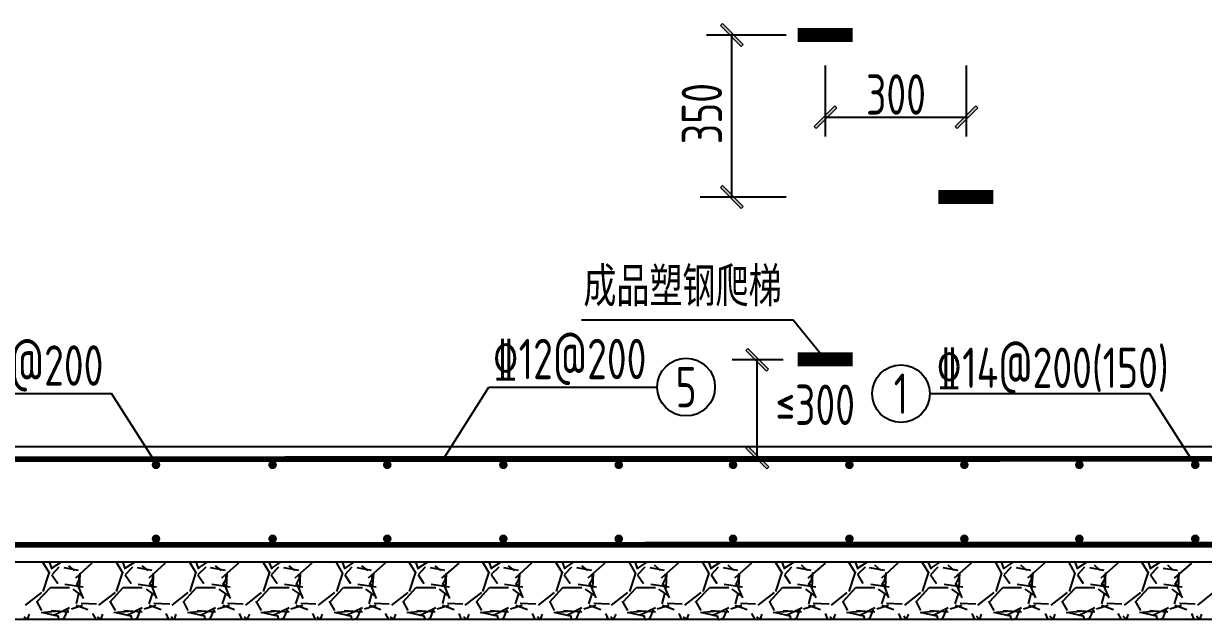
# Model space of a CAD drawing. Extents: x 2969 to 3809, y -1283 to -33.
# Drawn here: x 3480.2 to 3582.5, y -539.2 to -487.5 of the extents above; entities that cross this region are included whole.
import ezdxf
from ezdxf.enums import TextEntityAlignment as Align

# ---------------------------------------------------------------- set-up
doc = ezdxf.new("R2010")
doc.units = 0
doc.header["$LTSCALE"] = 10
for name, color, linetype in [('填充', 8, 'Continuous'), ('尺寸标注', 1, 'Continuous'), ('文字', 3, 'Continuous'), ('标注引线', 3, 'Continuous'), ('爬梯', 4, 'Continuous'), ('轮廓', 7, 'Continuous'), ('钢筋', 4, 'Continuous')]:
    doc.layers.add(name, color=color, linetype=linetype)
doc.styles.add('GJ', font='tssdeng.shx', dxfattribs={"width": 0.75, "bigfont": 'hztxt.shx'})
doc.styles.add('HZTXT', font='仿宋_GB2312_0.ttf', dxfattribs={"width": 0.6, "height": 1.25})

# ---------------------------------------------------------------- blocks, each defined once
blk = doc.blocks.new('K-建筑标记')
at = {"lineweight": 5}
blk.add_hatch(color=256, dxfattribs=at).paths.add_polyline_path([(0.97, 0.8), (0.8, 0.97), (-0.97, -0.8), (-0.8, -0.97)])
blk.add_lwpolyline([(-0.8, -0.97), (-0.97, -0.8), (0.8, 0.97), (0.97, 0.8)], close=True, dxfattribs=at)
blk.add_lwpolyline([(0.09, -0.09), (-0.09, 0.09)], dxfattribs=at)

msp = doc.modelspace()

# ---------------------------------------------------------------- hatches: boundary and pattern name
at = {"layer": '钢筋'}
for points in [[(3491.325, -525.774, 1), (3492.074, -525.774, 1)], [(3501.437, -525.774, 1), (3502.185, -525.774, 1)], [(3511.379, -525.774, 1), (3512.128, -525.774, 1)], [(3521.445, -525.774, 1), (3522.193, -525.774, 1)], [(3531.453, -525.774, 1), (3532.201, -525.774, 1)], [(3541.362, -525.774, 1), (3542.11, -525.774, 1)], [(3551.451, -525.774, 1), (3552.199, -525.774, 1)], [(3561.419, -525.774, 1), (3562.167, -525.774, 1)], [(3571.388, -525.774, 1), (3572.136, -525.774, 1)], [(3581.44, -525.774, 1), (3582.188, -525.774, 1)], [(3491.325, -532.189, 1), (3492.074, -532.189, 1)], [(3501.437, -532.189, 1), (3502.185, -532.189, 1)], [(3511.379, -532.189, 1), (3512.128, -532.189, 1)], [(3521.445, -532.189, 1), (3522.193, -532.189, 1)], [(3531.453, -532.189, 1), (3532.201, -532.189, 1)], [(3541.362, -532.189, 1), (3542.11, -532.189, 1)], [(3551.451, -532.189, 1), (3552.199, -532.189, 1)], [(3561.419, -532.189, 1), (3562.167, -532.189, 1)], [(3571.388, -532.189, 1), (3572.136, -532.189, 1)], [(3581.44, -532.189, 1), (3582.188, -532.189, 1)]]:
    msp.add_hatch(color=256, dxfattribs=at).paths.add_polyline_path(points)

# ---------------------------------------------------------------- linework, layer by layer
at = {"layer": '填充'}
for points in [[(3482.49, -535.207), (3481.871, -534.184)], [(3482.156, -534.184), (3482.038, -534.248)], [(3482.433, -534.184), (3482.665, -534.809)], [(3482.611, -534.756), (3483.519, -534.184)], [(3483.288, -534.646), (3482.665, -535.32)], [(3484.993, -534.923), (3483.739, -534.699)], [(3484.647, -534.923), (3484.138, -534.524)], [(3486.132, -534.301), (3484.715, -535.604)], [(3488.856, -535.207), (3488.237, -534.184)], [(3488.514, -534.184), (3488.4, -534.248)], [(3488.799, -534.184), (3489.03, -534.809)], [(3488.966, -534.756), (3489.885, -534.184)], [(3489.653, -534.646), (3489.03, -535.32)], [(3491.359, -534.923), (3490.105, -534.699)], [(3491.013, -534.923), (3490.504, -534.524)], [(3492.498, -534.301), (3491.07, -535.604)], [(3495.221, -535.207), (3494.602, -534.184)], [(3494.879, -534.184), (3494.765, -534.248)], [(3495.164, -534.184), (3495.388, -534.809)], [(3495.331, -534.756), (3496.186, -534.184)], [(3496.019, -534.646), (3495.331, -535.32)], [(3497.724, -534.923), (3496.418, -534.699)], [(3497.379, -534.923), (3496.87, -534.524)], [(3498.852, -534.301), (3497.379, -535.604)], [(3501.587, -535.207), (3500.956, -534.184)], [(3501.188, -534.184), (3501.131, -534.248)], [(3501.477, -534.184), (3501.754, -534.809)], [(3501.697, -534.756), (3502.552, -534.184)], [(3502.327, -534.646), (3501.697, -535.32)], [(3504.09, -534.923), (3502.783, -534.699)], [(3503.744, -534.923), (3503.235, -534.524)], [(3505.218, -534.301), (3503.744, -535.604)], [(3507.888, -535.207), (3507.322, -534.184)], [(3507.554, -534.184), (3507.497, -534.248)], [(3507.831, -534.184), (3508.063, -534.809)], [(3508.063, -534.756), (3508.917, -534.184)], [(3508.686, -534.646), (3508.063, -535.32)], [(3510.391, -534.923), (3509.138, -534.699)], [(3510.057, -534.923), (3509.537, -534.524)], [(3511.584, -534.301), (3510.11, -535.604)], [(3514.254, -535.207), (3513.631, -534.184)], [(3513.912, -534.184), (3513.798, -534.248)], [(3514.197, -534.184), (3514.429, -534.809)], [(3514.376, -534.756), (3515.283, -534.184)], [(3515.052, -534.646), (3514.429, -535.32)], [(3516.757, -534.923), (3515.504, -534.699)], [(3516.411, -534.923), (3515.902, -534.524)], [(3517.95, -534.301), (3516.468, -535.604)], [(3520.62, -535.207), (3519.997, -534.184)], [(3520.278, -534.184), (3520.164, -534.248)], [(3520.563, -534.184), (3520.787, -534.809)], [(3520.73, -534.756), (3521.638, -534.184)], [(3521.417, -534.646), (3520.73, -535.32)], [(3523.123, -534.923), (3521.869, -534.699)], [(3522.777, -534.923), (3522.268, -534.524)], [(3524.262, -534.301), (3522.834, -535.604)], [(3526.985, -535.207), (3526.355, -534.184)], [(3526.586, -534.184), (3526.53, -534.248)], [(3526.928, -534.184), (3527.152, -534.809)], [(3527.095, -534.756), (3527.95, -534.184)], [(3527.726, -534.646), (3527.095, -535.32)], [(3529.484, -534.923), (3528.182, -534.699)], [(3529.143, -534.923), (3528.634, -534.524)], [(3530.616, -534.301), (3529.143, -535.604)], [(3533.294, -535.207), (3532.72, -534.184)], [(3532.952, -534.184), (3532.895, -534.248)], [(3533.23, -534.184), (3533.461, -534.809)], [(3533.461, -534.756), (3534.316, -534.184)], [(3534.084, -534.646), (3533.461, -535.32)], [(3535.786, -534.923), (3534.536, -534.699)], [(3535.455, -534.923), (3534.935, -534.468)], [(3536.982, -534.301), (3535.508, -535.604)], [(3539.652, -535.207), (3539.086, -534.184)], [(3539.318, -534.184), (3539.197, -534.248)], [(3539.595, -534.184), (3539.827, -534.809)], [(3539.77, -534.756), (3540.678, -534.184)], [(3540.446, -534.646), (3539.827, -535.32)], [(3542.152, -534.923), (3540.902, -534.699)], [(3541.81, -534.923), (3541.301, -534.468)], [(3543.348, -534.301), (3541.874, -535.604)], [(3546.018, -535.207), (3545.395, -534.184)], [(3545.672, -534.184), (3545.562, -534.248)], [(3545.961, -534.184), (3546.193, -534.809)], [(3546.128, -534.756), (3547.044, -534.184)], [(3546.812, -534.646), (3546.193, -535.32)], [(3548.517, -534.923), (3547.268, -534.699)], [(3548.175, -534.923), (3547.666, -534.468)], [(3549.714, -534.301), (3548.232, -535.604)], [(3552.384, -535.207), (3551.761, -534.184)], [(3552.038, -534.184), (3551.928, -534.248)], [(3552.327, -534.184), (3552.551, -534.809)], [(3552.494, -534.756), (3553.402, -534.184)], [(3553.178, -534.646), (3552.494, -535.32)], [(3554.883, -534.923), (3553.576, -534.699)], [(3554.541, -534.923), (3554.032, -534.468)], [(3556.015, -534.301), (3554.598, -535.604)], [(3558.749, -535.207), (3558.119, -534.184)], [(3558.351, -534.184), (3558.294, -534.248)], [(3558.635, -534.184), (3558.917, -534.809)], [(3558.86, -534.756), (3559.71, -534.184)], [(3559.49, -534.646), (3558.86, -535.32)], [(3561.249, -534.923), (3559.942, -534.699)], [(3560.907, -534.923), (3560.398, -534.468)], [(3562.381, -534.301), (3560.907, -535.604)], [(3565.051, -535.207), (3564.485, -534.184)], [(3564.716, -534.184), (3564.659, -534.248)], [(3564.994, -534.184), (3565.225, -534.809)], [(3565.225, -534.756), (3566.076, -534.184)], [(3565.845, -534.646), (3565.225, -535.32)], [(3567.55, -534.923), (3566.3, -534.699)], [(3567.208, -534.923), (3566.699, -534.468)], [(3568.746, -534.301), (3567.273, -535.604)], [(3571.413, -535.207), (3570.851, -534.184)], [(3571.071, -534.184), (3570.961, -534.248)], [(3571.36, -534.184), (3571.591, -534.809)], [(3571.534, -534.756), (3572.442, -534.184)], [(3572.21, -534.646), (3571.591, -535.32)], [(3573.916, -534.923), (3572.666, -534.699)], [(3573.574, -534.923), (3573.065, -534.468)], [(3575.112, -534.301), (3573.631, -535.604)], [(3577.778, -535.207), (3577.159, -534.184)], [(3577.437, -534.184), (3577.326, -534.248)], [(3577.725, -534.184), (3577.945, -534.809)], [(3577.892, -534.756), (3578.8, -534.184)], [(3578.576, -534.646), (3577.945, -535.32)], [(3580.281, -534.923), (3579.032, -534.756)], [(3579.94, -534.923), (3579.431, -534.468)], [(3581.478, -534.301), (3579.997, -535.604)], [(3481.924, -536.742), (3482.433, -535.154)], [(3482.665, -535.32), (3483.177, -536.06)], [(3484.826, -536.169), (3485.103, -535.604)], [(3485.103, -535.154), (3485.046, -536.457)], [(3485.046, -535.661), (3485.046, -535.32)], [(3488.29, -536.742), (3488.799, -535.154)], [(3489.03, -535.32), (3489.543, -536.06)], [(3491.127, -536.169), (3491.469, -535.604)], [(3491.469, -535.154), (3491.412, -536.457)], [(3491.412, -535.661), (3491.412, -535.32)], [(3494.655, -536.742), (3495.164, -535.154)], [(3495.331, -535.32), (3495.84, -536.06)], [(3497.492, -536.169), (3497.834, -535.604)], [(3497.834, -535.154), (3497.777, -536.457)], [(3497.777, -535.661), (3497.777, -535.32)], [(3501.013, -536.742), (3501.53, -535.154)], [(3501.697, -535.32), (3502.206, -536.06)], [(3503.858, -536.169), (3504.143, -535.604)], [(3504.2, -535.154), (3504.143, -536.457)], [(3504.143, -535.661), (3504.143, -535.32)], [(3507.379, -536.742), (3507.888, -535.154)], [(3508.063, -535.32), (3508.572, -536.06)], [(3510.224, -536.169), (3510.509, -535.604)], [(3510.566, -535.154), (3510.444, -536.457)], [(3510.444, -535.661), (3510.444, -535.32)], [(3513.688, -536.742), (3514.197, -535.154)], [(3514.429, -535.32), (3514.938, -536.06)], [(3516.533, -536.169), (3516.867, -535.604)], [(3516.867, -535.154), (3516.81, -536.457)], [(3516.81, -535.661), (3516.81, -535.32)], [(3520.054, -536.742), (3520.563, -535.154)], [(3520.787, -535.32), (3521.303, -536.06)], [(3522.891, -536.169), (3523.233, -535.604)], [(3523.233, -535.154), (3523.176, -536.457)], [(3523.176, -535.661), (3523.176, -535.32)], [(3526.419, -536.742), (3526.928, -535.154)], [(3527.095, -535.32), (3527.604, -536.06)], [(3529.257, -536.169), (3529.598, -535.604)], [(3529.598, -535.154), (3529.541, -536.457)], [(3529.541, -535.661), (3529.541, -535.32)], [(3532.777, -536.742), (3533.294, -535.154)], [(3533.461, -535.32), (3533.97, -536.06)], [(3535.619, -536.169), (3535.907, -535.604)], [(3535.964, -535.154), (3535.907, -536.457)], [(3535.907, -535.661), (3535.907, -535.32)], [(3539.143, -536.742), (3539.652, -535.154)], [(3539.827, -535.32), (3540.336, -536.06)], [(3541.985, -536.169), (3542.266, -535.604)], [(3542.266, -535.154), (3542.209, -536.457)], [(3542.209, -535.661), (3542.209, -535.32)], [(3545.452, -536.742), (3545.961, -535.154)], [(3546.193, -535.32), (3546.702, -536.06)], [(3548.286, -536.169), (3548.631, -535.604)], [(3548.631, -535.097), (3548.574, -536.457)], [(3548.574, -535.661), (3548.574, -535.32)], [(3551.818, -536.742), (3552.327, -535.154)], [(3552.551, -535.32), (3553.003, -536.06)], [(3554.651, -536.169), (3554.997, -535.604)], [(3554.997, -535.097), (3554.94, -536.457)], [(3554.94, -535.661), (3554.94, -535.32)], [(3558.172, -536.742), (3558.692, -535.154)], [(3558.86, -535.32), (3559.368, -536.06)], [(3561.017, -536.169), (3561.306, -535.604)], [(3561.363, -535.097), (3561.306, -536.457)], [(3561.306, -535.661), (3561.306, -535.32)], [(3564.538, -536.742), (3565.051, -535.154)], [(3565.225, -535.32), (3565.734, -536.06)], [(3567.383, -536.169), (3567.672, -535.604)], [(3567.728, -535.097), (3567.607, -536.457)], [(3567.607, -535.661), (3567.607, -535.32)], [(3570.904, -536.742), (3571.413, -535.154)], [(3571.591, -535.32), (3572.1, -536.06)], [(3573.695, -536.169), (3574.026, -535.604)], [(3574.026, -535.097), (3573.973, -536.457)], [(3573.973, -535.661), (3573.973, -535.32)], [(3577.216, -536.742), (3577.725, -535.154)], [(3577.945, -535.32), (3578.466, -536.06)], [(3580.05, -536.169), (3580.391, -535.604)], [(3580.391, -535.097), (3580.338, -536.457)], [(3580.338, -535.661), (3580.338, -535.32)], [(3480.386, -537.928), (3481.814, -536.855)], [(3481.358, -537.647), (3482.554, -536.4)], [(3482.554, -536.4), (3484.195, -536.4)], [(3483.796, -536.113), (3485.392, -536.344)], [(3484.484, -536.567), (3485.278, -537.14)], [(3484.993, -536.965), (3484.769, -537.814)], [(3484.879, -536.113), (3485.392, -537.363)], [(3486.751, -537.928), (3488.18, -536.855)], [(3487.724, -537.647), (3488.856, -536.4)], [(3488.856, -536.4), (3490.504, -536.4)], [(3490.162, -536.113), (3491.757, -536.344)], [(3490.85, -536.567), (3491.643, -537.14)], [(3491.359, -536.965), (3491.07, -537.814)], [(3491.245, -536.113), (3491.757, -537.363)], [(3493.117, -537.928), (3494.481, -536.855)], [(3494.082, -537.647), (3495.221, -536.4)], [(3495.221, -536.4), (3496.87, -536.4)], [(3496.528, -536.113), (3498.123, -536.344)], [(3497.147, -536.567), (3498.001, -537.14)], [(3497.724, -536.965), (3497.435, -537.814)], [(3497.61, -536.113), (3498.123, -537.363)], [(3499.483, -537.928), (3500.846, -536.855)], [(3500.447, -537.647), (3501.587, -536.4)], [(3501.587, -536.4), (3503.235, -536.4)], [(3502.836, -536.113), (3504.42, -536.344)], [(3503.513, -536.567), (3504.367, -537.14)], [(3504.09, -536.965), (3503.801, -537.814)], [(3503.911, -536.113), (3504.42, -537.363)], [(3505.795, -537.928), (3507.212, -536.855)], [(3506.813, -537.647), (3507.953, -536.4)], [(3507.953, -536.4), (3509.594, -536.4)], [(3509.202, -536.113), (3510.786, -536.344)], [(3509.879, -536.567), (3510.676, -537.14)], [(3510.391, -536.965), (3510.167, -537.814)], [(3510.277, -536.113), (3510.786, -537.363)], [(3512.15, -537.928), (3513.578, -536.855)], [(3513.122, -537.647), (3514.254, -536.4)], [(3514.254, -536.4), (3515.959, -536.4)], [(3515.561, -536.113), (3517.152, -536.344)], [(3516.244, -536.567), (3517.042, -537.14)], [(3516.757, -536.965), (3516.533, -537.814)], [(3516.643, -536.113), (3517.152, -537.363)], [(3518.515, -537.928), (3519.944, -536.855)], [(3519.48, -537.647), (3520.62, -536.4)], [(3520.62, -536.4), (3522.268, -536.4)], [(3521.926, -536.113), (3523.518, -536.344)], [(3522.61, -536.567), (3523.407, -537.14)], [(3523.123, -536.965), (3522.834, -537.814)], [(3523.009, -536.113), (3523.518, -537.306)], [(3524.881, -537.928), (3526.245, -536.855)], [(3525.846, -537.647), (3526.985, -536.4)], [(3526.985, -536.4), (3528.634, -536.4)], [(3528.292, -536.113), (3529.883, -536.344)], [(3528.911, -536.567), (3529.765, -537.14)], [(3529.484, -536.965), (3529.2, -537.814)], [(3529.31, -536.113), (3529.83, -537.306)], [(3531.19, -537.928), (3532.61, -536.855)], [(3532.211, -537.647), (3533.351, -536.4)], [(3533.351, -536.4), (3534.999, -536.4)], [(3534.601, -536.113), (3536.185, -536.344)], [(3535.277, -536.567), (3536.131, -537.14)], [(3535.786, -536.965), (3535.565, -537.814)], [(3535.676, -536.113), (3536.185, -537.306)], [(3537.548, -537.928), (3538.976, -536.855)], [(3538.52, -537.647), (3539.717, -536.4)], [(3539.717, -536.4), (3541.358, -536.4)], [(3540.959, -536.113), (3542.55, -536.344)], [(3541.643, -536.567), (3542.44, -537.14)], [(3542.152, -536.965), (3541.931, -537.814)], [(3542.041, -536.113), (3542.55, -537.306)], [(3543.914, -537.928), (3545.342, -536.855)], [(3544.886, -537.647), (3546.018, -536.4)], [(3546.018, -536.4), (3547.666, -536.4)], [(3547.325, -536.113), (3548.916, -536.344)], [(3548.008, -536.567), (3548.806, -537.14)], [(3548.517, -536.965), (3548.286, -537.814)], [(3548.407, -536.113), (3548.916, -537.306)], [(3550.28, -537.928), (3551.639, -536.855)], [(3551.244, -537.647), (3552.384, -536.4)], [(3552.384, -536.4), (3554.032, -536.4)], [(3553.69, -536.113), (3555.282, -536.344)], [(3554.309, -536.567), (3555.164, -537.14)], [(3554.883, -536.965), (3554.598, -537.814)], [(3554.773, -536.113), (3555.229, -537.306)], [(3556.645, -537.928), (3558.005, -536.855)], [(3557.61, -537.647), (3558.749, -536.4)], [(3558.749, -536.4), (3560.398, -536.4)], [(3560.056, -536.113), (3561.647, -536.344)], [(3560.675, -536.567), (3561.526, -537.14)], [(3561.249, -536.965), (3560.964, -537.814)], [(3561.074, -536.113), (3561.583, -537.306)], [(3562.954, -537.928), (3564.371, -536.855)], [(3563.976, -537.647), (3565.115, -536.4)], [(3565.115, -536.4), (3566.752, -536.4)], [(3566.365, -536.113), (3567.949, -536.344)], [(3567.041, -536.567), (3567.892, -537.14)], [(3567.55, -536.965), (3567.33, -537.814)], [(3567.44, -536.113), (3567.949, -537.306)], [(3569.312, -537.928), (3570.737, -536.855)], [(3570.285, -537.647), (3571.47, -536.4)], [(3571.47, -536.4), (3573.118, -536.4)], [(3572.719, -536.113), (3574.315, -536.344)], [(3573.407, -536.567), (3574.204, -537.14)], [(3573.916, -536.965), (3573.695, -537.814)], [(3573.806, -536.113), (3574.315, -537.306)], [(3575.678, -537.928), (3577.095, -536.855)], [(3576.639, -537.647), (3577.778, -536.4)], [(3577.778, -536.4), (3579.431, -536.4)], [(3579.085, -536.113), (3580.68, -536.344)], [(3579.772, -536.567), (3580.57, -537.14)], [(3580.281, -536.909), (3579.997, -537.814)], [(3580.171, -536.113), (3580.68, -537.306)], [(3582.044, -537.928), (3583.404, -536.855)], [(3481.814, -538.39), (3481.358, -537.594)], [(3484.37, -538.269), (3485.335, -537.928)], [(3484.769, -537.928), (3485.79, -538.325)], [(3485.224, -537.761), (3486.531, -537.814)], [(3488.18, -538.39), (3487.724, -537.594)], [(3490.671, -538.269), (3491.7, -537.928)], [(3491.127, -537.928), (3492.156, -538.325)], [(3491.526, -537.761), (3492.897, -537.814)], [(3494.481, -538.39), (3494.082, -537.594)], [(3497.037, -538.269), (3498.066, -537.928)], [(3497.492, -537.928), (3498.518, -538.325)], [(3497.891, -537.761), (3499.251, -537.814)], [(3500.846, -538.39), (3500.39, -537.594)], [(3503.402, -538.269), (3504.42, -537.928)], [(3503.858, -537.928), (3504.876, -538.325)], [(3504.257, -537.761), (3505.563, -537.814)], [(3507.212, -538.39), (3506.756, -537.594)], [(3509.768, -538.269), (3510.786, -537.928)], [(3510.224, -537.928), (3511.185, -538.325)], [(3510.623, -537.761), (3511.929, -537.814)], [(3513.578, -538.39), (3513.122, -537.594)], [(3516.077, -538.269), (3517.099, -537.928)], [(3516.533, -537.928), (3517.551, -538.325)], [(3516.989, -537.761), (3518.295, -537.814)], [(3519.944, -538.39), (3519.48, -537.594)], [(3522.435, -538.269), (3523.464, -537.928)], [(3522.891, -537.928), (3523.916, -538.325)], [(3523.286, -537.761), (3524.649, -537.814)], [(3526.245, -538.39), (3525.846, -537.594)], [(3528.801, -538.269), (3529.83, -537.928)], [(3529.257, -537.928), (3530.282, -538.325)], [(3529.652, -537.761), (3531.015, -537.814)], [(3532.61, -538.39), (3532.155, -537.594)], [(3535.167, -538.269), (3536.185, -537.928)], [(3535.619, -537.928), (3536.64, -538.325)], [(3536.017, -537.761), (3537.324, -537.814)], [(3538.976, -538.39), (3538.52, -537.594)], [(3541.533, -538.269), (3542.497, -537.928)], [(3541.931, -537.928), (3542.949, -538.325)], [(3542.383, -537.761), (3543.69, -537.814)], [(3545.342, -538.39), (3544.886, -537.594)], [(3547.834, -538.269), (3548.863, -537.928)], [(3548.286, -537.928), (3549.315, -538.325)], [(3548.684, -537.761), (3550.056, -537.814)], [(3551.696, -538.39), (3551.244, -537.594)], [(3554.199, -538.269), (3555.229, -537.928)], [(3554.651, -537.928), (3555.681, -538.325)], [(3555.05, -537.761), (3556.414, -537.814)], [(3558.005, -538.39), (3557.61, -537.594)], [(3560.565, -538.269), (3561.583, -537.928)], [(3561.017, -537.928), (3562.039, -538.325)], [(3561.416, -537.761), (3562.779, -537.814)], [(3564.371, -538.39), (3563.919, -537.594)], [(3566.931, -538.269), (3567.949, -537.928)], [(3567.383, -537.928), (3568.348, -538.325)], [(3567.782, -537.761), (3569.088, -537.814)], [(3570.737, -538.39), (3570.285, -537.594)], [(3573.24, -538.269), (3574.258, -537.928)], [(3573.695, -537.928), (3574.713, -538.325)], [(3574.147, -537.761), (3575.454, -537.814)], [(3577.095, -538.39), (3576.639, -537.594)], [(3579.598, -538.269), (3580.623, -537.928)], [(3580.05, -537.928), (3581.079, -538.325)], [(3580.448, -537.761), (3581.812, -537.814)], [(3480.564, -539.174), (3480.275, -538.951)], [(3480.564, -539.174), (3480.731, -538.72)], [(3482.946, -538.5), (3481.757, -538.61)], [(3483.177, -538.898), (3481.924, -538.61)], [(3484.138, -538.557), (3482.611, -538.443)], [(3484.138, -538.557), (3482.611, -538.443)], [(3484.195, -538.159), (3482.832, -538.841)], [(3483.288, -539.117), (3483.231, -538.841)], [(3483.519, -539.065), (3483.572, -539.174)], [(3483.686, -539.174), (3484.085, -538.325)], [(3486.185, -538.667), (3486.474, -539.174)], [(3486.93, -539.174), (3486.641, -538.951)], [(3486.93, -539.174), (3487.097, -538.72)], [(3489.311, -538.5), (3488.058, -538.61)], [(3489.543, -538.898), (3488.29, -538.61)], [(3490.504, -538.557), (3488.913, -538.443)], [(3490.504, -538.557), (3488.913, -538.443)], [(3490.504, -538.159), (3489.197, -538.841)], [(3489.596, -539.117), (3489.543, -538.841)], [(3489.885, -539.065), (3489.938, -539.174)], [(3490.052, -539.174), (3490.394, -538.325)], [(3492.551, -538.667), (3492.775, -539.174)], [(3493.227, -539.174), (3493.007, -538.951)], [(3493.296, -539.174), (3493.459, -538.72)], [(3495.62, -538.5), (3494.424, -538.61)], [(3495.909, -538.898), (3494.655, -538.61)], [(3496.87, -538.557), (3495.278, -538.443)], [(3496.87, -538.557), (3495.278, -538.443)], [(3496.87, -538.159), (3495.563, -538.841)], [(3495.962, -539.117), (3495.909, -538.841)], [(3496.239, -539.065), (3496.304, -539.174)], [(3496.361, -539.174), (3496.759, -538.325)], [(3498.917, -538.667), (3499.141, -539.174)], [(3499.593, -539.174), (3499.373, -538.951)], [(3499.593, -539.174), (3499.825, -538.72)], [(3501.986, -538.5), (3500.789, -538.61)], [(3502.263, -538.898), (3500.956, -538.61)], [(3503.235, -538.557), (3501.644, -538.443)], [(3503.235, -538.557), (3501.644, -538.443)], [(3503.235, -538.159), (3501.864, -538.841)], [(3502.327, -539.117), (3502.263, -538.841)], [(3502.552, -539.065), (3502.662, -539.174)], [(3502.719, -539.174), (3503.118, -538.325)], [(3505.275, -538.667), (3505.507, -539.174)], [(3505.959, -539.174), (3505.674, -538.951)], [(3505.959, -539.174), (3506.126, -538.72)], [(3508.352, -538.5), (3507.155, -538.61)], [(3508.572, -538.898), (3507.322, -538.61)], [(3509.594, -538.557), (3508.01, -538.443)], [(3509.594, -538.557), (3508.01, -538.443)], [(3509.594, -538.159), (3508.23, -538.841)], [(3508.686, -539.117), (3508.629, -538.841)], [(3508.917, -539.065), (3508.971, -539.174)], [(3509.085, -539.174), (3509.48, -538.325)], [(3511.584, -538.667), (3511.872, -539.174)], [(3512.325, -539.174), (3512.04, -538.951)], [(3512.325, -539.174), (3512.492, -538.72)], [(3514.706, -538.5), (3513.456, -538.61)], [(3514.938, -538.898), (3513.688, -538.61)], [(3515.902, -538.557), (3514.307, -538.443)], [(3515.902, -538.557), (3514.307, -538.443)], [(3515.959, -538.159), (3514.596, -538.841)], [(3515.052, -539.117), (3514.938, -538.841)], [(3515.283, -539.065), (3515.336, -539.174)], [(3515.45, -539.174), (3515.792, -538.325)], [(3517.95, -538.667), (3518.174, -539.174)], [(3518.626, -539.174), (3518.405, -538.951)], [(3518.69, -539.174), (3518.857, -538.72)], [(3521.018, -538.5), (3519.822, -538.61)], [(3521.303, -538.898), (3520.054, -538.61)], [(3522.268, -538.557), (3520.673, -538.443)], [(3522.268, -538.557), (3520.673, -538.443)], [(3522.268, -538.159), (3520.961, -538.841)], [(3521.36, -539.117), (3521.303, -538.841)], [(3521.638, -539.065), (3521.702, -539.174)], [(3521.816, -539.174), (3522.158, -538.325)], [(3524.315, -538.667), (3524.539, -539.174)], [(3524.991, -539.174), (3524.771, -538.951)], [(3525.048, -539.174), (3525.223, -538.72)], [(3527.384, -538.5), (3526.188, -538.61)], [(3527.661, -538.898), (3526.355, -538.61)], [(3528.634, -538.557), (3527.038, -538.443)], [(3528.634, -538.557), (3527.038, -538.443)], [(3528.634, -538.159), (3527.327, -538.841)], [(3527.726, -539.117), (3527.661, -538.841)], [(3528.003, -539.065), (3528.06, -539.174)], [(3528.125, -539.174), (3528.512, -538.325)], [(3530.673, -538.667), (3530.905, -539.174)], [(3531.357, -539.174), (3531.137, -538.951)], [(3531.357, -539.174), (3531.589, -538.72)], [(3533.75, -538.5), (3532.553, -538.61)], [(3534.027, -538.898), (3532.72, -538.61)], [(3534.999, -538.557), (3533.404, -538.443)], [(3534.999, -538.557), (3533.404, -538.443)], [(3534.999, -538.159), (3533.628, -538.841)], [(3534.084, -539.117), (3534.027, -538.841)], [(3534.316, -539.065), (3534.369, -539.174)], [(3534.479, -539.174), (3534.878, -538.325)], [(3537.039, -538.667), (3537.271, -539.174)], [(3537.723, -539.174), (3537.438, -538.951)], [(3537.723, -539.174), (3537.89, -538.72)], [(3540.104, -538.5), (3538.919, -538.61)], [(3540.336, -538.898), (3539.086, -538.61)], [(3541.358, -538.557), (3539.77, -538.443)], [(3541.358, -538.557), (3539.77, -538.443)], [(3541.358, -538.159), (3539.994, -538.841)], [(3540.446, -539.117), (3540.393, -538.841)], [(3540.678, -539.065), (3540.735, -539.174)], [(3540.845, -539.174), (3541.244, -538.325)], [(3543.348, -538.667), (3543.637, -539.174)], [(3544.089, -539.174), (3543.804, -538.951)], [(3544.089, -539.174), (3544.256, -538.72)], [(3546.47, -538.5), (3545.22, -538.61)], [(3546.702, -538.898), (3545.452, -538.61)], [(3547.666, -538.557), (3546.071, -538.443)], [(3547.666, -538.557), (3546.071, -538.443)], [(3547.723, -538.159), (3546.36, -538.841)], [(3546.759, -539.117), (3546.702, -538.841)], [(3547.044, -539.065), (3547.101, -539.174)], [(3547.211, -539.174), (3547.556, -538.325)], [(3549.714, -538.667), (3549.938, -539.174)], [(3550.39, -539.174), (3550.169, -538.951)], [(3550.447, -539.174), (3550.621, -538.72)], [(3552.783, -538.5), (3551.586, -538.61)], [(3553.067, -538.898), (3551.818, -538.61)], [(3554.032, -538.557), (3552.437, -538.443)], [(3554.032, -538.557), (3552.437, -538.443)], [(3554.032, -538.159), (3552.726, -538.841)], [(3553.124, -539.117), (3553.067, -538.841)], [(3553.402, -539.065), (3553.466, -539.174)], [(3553.576, -539.174), (3553.922, -538.325)], [(3556.079, -538.667), (3556.303, -539.174)], [(3556.755, -539.174), (3556.535, -538.898)], [(3556.755, -539.174), (3556.987, -538.72)], [(3559.148, -538.5), (3557.952, -538.61)], [(3559.425, -538.898), (3558.119, -538.61)], [(3560.398, -538.557), (3558.803, -538.443)], [(3560.398, -538.557), (3558.803, -538.443)], [(3560.398, -538.159), (3559.091, -538.841)], [(3559.49, -539.117), (3559.425, -538.841)], [(3559.767, -539.065), (3559.824, -539.174)], [(3559.877, -539.174), (3560.276, -538.325)], [(3562.438, -538.667), (3562.669, -539.174)], [(3563.121, -539.174), (3562.833, -538.898)], [(3563.121, -539.174), (3563.288, -538.72)], [(3565.51, -538.5), (3564.318, -538.61)], [(3565.791, -538.898), (3564.485, -538.61)], [(3566.752, -538.557), (3565.168, -538.443)], [(3566.752, -538.557), (3565.168, -538.443)], [(3566.752, -538.159), (3565.446, -538.841)], [(3565.845, -539.117), (3565.791, -538.841)], [(3566.076, -539.065), (3566.133, -539.174)], [(3566.243, -539.174), (3566.642, -538.325)], [(3568.803, -538.667), (3569.035, -539.174)], [(3569.487, -539.174), (3569.198, -538.898)], [(3569.487, -539.174), (3569.654, -538.72)], [(3571.869, -538.5), (3570.619, -538.61)], [(3572.1, -538.898), (3570.851, -538.61)], [(3573.118, -538.557), (3571.534, -538.443)], [(3573.118, -538.557), (3571.534, -538.443)], [(3573.118, -538.159), (3571.758, -538.841)], [(3572.21, -539.117), (3572.1, -538.841)], [(3572.442, -539.065), (3572.499, -539.174)], [(3572.609, -539.174), (3573.008, -538.325)], [(3575.112, -538.667), (3575.401, -539.174)], [(3575.853, -539.174), (3575.564, -538.898)], [(3575.853, -539.174), (3576.02, -538.72)], [(3578.177, -538.5), (3576.985, -538.61)], [(3578.466, -538.898), (3577.216, -538.61)], [(3579.431, -538.557), (3577.835, -538.443)], [(3579.431, -538.557), (3577.835, -538.443)], [(3579.484, -538.159), (3578.124, -538.841)], [(3578.523, -539.117), (3578.466, -538.841)], [(3578.8, -539.065), (3578.865, -539.174)], [(3578.975, -539.174), (3579.317, -538.325)], [(3581.478, -538.667), (3581.698, -539.174)], [(3582.154, -539.174), (3581.93, -538.898)], [(3582.211, -539.174), (3582.386, -538.72)], [(3483.341, -539.174), (3483.288, -539.174)], [(3489.706, -539.174), (3489.653, -539.174)], [(3496.072, -539.174), (3496.019, -539.174)], [(3502.438, -539.174), (3502.384, -539.174)], [(3508.739, -539.174), (3508.804, -539.174)], [(3515.105, -539.174), (3515.052, -539.174)], [(3521.47, -539.174), (3521.417, -539.174)], [(3527.836, -539.174), (3527.783, -539.174)], [(3534.149, -539.174), (3534.202, -539.174)], [(3540.503, -539.174), (3540.56, -539.174)], [(3546.869, -539.174), (3546.812, -539.174)], [(3553.235, -539.174), (3553.178, -539.174)], [(3559.6, -539.174), (3559.543, -539.174)], [(3565.902, -539.174), (3565.966, -539.174)], [(3572.267, -539.174), (3572.21, -539.174)], [(3578.633, -539.174), (3578.576, -539.174)]]:
    msp.add_lwpolyline(points, dxfattribs=at)
at = {"layer": '尺寸标注'}
for p, q in [((3546.328, -488.513), (3539.432, -488.513)), ((3541.623, -502.557), (3541.623, -488.513)), ((3549.761, -497.324), (3549.761, -491.146)), ((3561.971, -497.324), (3561.971, -491.146)), ((3549.761, -495.635), (3561.971, -495.635)), ((3546.328, -502.557), (3538.88, -502.557)), ((3546.096, -516.673), (3541.65, -516.673)), ((3543.841, -525.145), (3543.831, -516.662))]:
    msp.add_line(p, q, dxfattribs=at)
for p in [(3541.618, -488.508), (3561.971, -495.635), (3543.836, -516.667)]:
    msp.add_point(p, dxfattribs=at)
at = {"layer": '标注引线'}
for points in [[(3528.581, -513.195), (3546.959, -513.195)], [(3546.959, -513.195), (3549.719, -516.625)]]:
    msp.add_lwpolyline(points, dxfattribs=at)
at = {"layer": '爬梯', "const_width": 1.197}
for points in [[(3547.337, -488.513), (3552.1, -488.513)], [(3559.547, -502.557), (3564.31, -502.557)], [(3547.337, -516.625), (3552.1, -516.625)]]:
    msp.add_lwpolyline(points, dxfattribs=at)
at = {"layer": '轮廓'}
for points in [[(3443.065, -524.198), (3588.63, -524.198)], [(3428.062, -534.184), (3603.633, -534.184)], [(3603.633, -539.174), (3428.062, -539.174)]]:
    msp.add_lwpolyline(points, dxfattribs=at)
at = {"layer": '钢筋'}
for points in [[(3473.233, -519.602), (3487.838, -519.602)], [(3473.233, -519.602), (3487.382, -519.602)], [(3491.924, -525.964), (3487.838, -519.602)], [(3491.924, -525.964), (3487.838, -519.602)], [(3516.533, -525.392), (3520.563, -519.037)], [(3516.533, -525.392), (3520.563, -519.037)], [(3520.563, -519.037), (3535.167, -519.037)], [(3520.563, -519.037), (3534.768, -519.037)], [(3558.794, -519.602), (3577.437, -519.602)], [(3559.368, -519.602), (3577.835, -519.602)], [(3581.93, -525.964), (3577.835, -519.602)], [(3581.93, -525.964), (3577.835, -519.602)]]:
    msp.add_lwpolyline(points, dxfattribs=at)
at = {"layer": '钢筋', "const_width": 0.5}
for points in [[(3434.306, -525.283), (3597.362, -525.26)], [(3434.306, -532.714), (3597.362, -532.691)]]:
    msp.add_lwpolyline(points, dxfattribs=at)
at = {"layer": '钢筋'}
for centre in [(3537.667, -519.037), (3556.294, -519.602)]:
    msp.add_circle(centre, 2.5, dxfattribs=at)

# ---------------------------------------------------------------- block references
at = {"layer": '尺寸标注', "xscale": 1.017899999998917, "yscale": 1.017899999998917, "zscale": 1.017899999998917, "rotation": 90}
for p in [(3541.623, -488.513), (3541.623, -502.557), (3543.831, -516.673), (3543.841, -525.145)]:
    msp.add_blockref('K-建筑标记', p, dxfattribs=at)
at = {"layer": '尺寸标注', "xscale": 1.017900000006193, "yscale": 1.017900000006193, "zscale": 1.017900000006193}
for p in [(3549.761, -495.635), (3561.971, -495.635)]:
    msp.add_blockref('K-建筑标记', p, dxfattribs=at)

# ---------------------------------------------------------------- texts
at = {"layer": '尺寸标注', "style": 'GJ', "width": 0.75}
for s, p in [('300', (3555.866, -493.671)), ('≤300', (3548.862, -520.57))]:
    msp.add_text(s, height=3.5, dxfattribs=at).set_placement(p, align=Align.MIDDLE_CENTER)
msp.add_text('350', height=3.5, rotation=90, dxfattribs=at).set_placement((3539.036, -495.325), align=Align.MIDDLE_CENTER)
at = {"layer": '文字', "style": 'HZTXT', "width": 0.7}
msp.add_text('成品塑钢爬梯', height=3, dxfattribs=at).set_placement((3528.758, -511.713))
at = {"layer": '钢筋', "style": 'GJ', "width": 0.75}
for s, p in [('%%13212@200', (3520.899, -518.35)), ('%%13212@200', (3473.814, -518.915)), ('%%13214@200(150)', (3559.354, -519.111))]:
    msp.add_text(s, height=3.5, dxfattribs=at).set_placement(p)
for s, p in [('5', (3537.667, -519.037)), ('1', (3556.294, -519.602))]:
    msp.add_text(s, height=3.5, dxfattribs=at).set_placement(p, align=Align.MIDDLE_CENTER)

doc.saveas('drawing.dxf')
